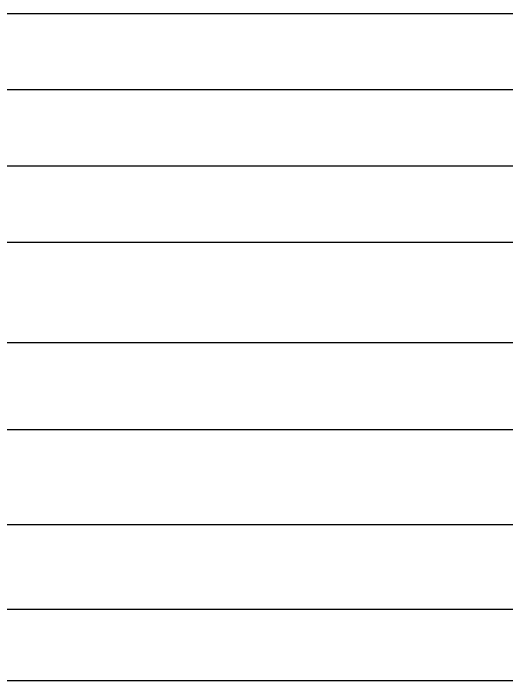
# Model space of a CAD drawing. Header units: millimetres. Extents: x -44117 to 256353, y -2095463 to 65325.
# Drawn here: x 124813 to 145610, y -740701 to -712591 of the extents above; entities that cross this region are included whole.
import ezdxf

# ---------------------------------------------------------------- set-up
doc = ezdxf.new("R2010")
doc.units = ezdxf.units.MM
doc.header["$LTSCALE"] = 10

msp = doc.modelspace()

# ---------------------------------------------------------------- linework, layer by layer
at = {"color": 1}
for p, q in [((104015.69829, -712590.66544), (196284.84516, -712590.66544)), ((104015.69829, -712590.66544), (196284.84516, -712590.66544)), ((104015.69829, -715802.93027), (196284.84516, -715802.93027)), ((104015.69829, -715802.93027), (196284.84516, -715802.93027)), ((104015.69829, -719008.93289), (196284.84516, -719008.93289)), ((104015.69829, -719008.93289), (196284.84516, -719008.93289)), ((104015.69829, -722227.32508), (196284.84516, -722227.32508)), ((104015.69829, -722227.32508), (196284.84516, -722227.32508)), ((104015.69829, -726456.60278), (196284.84516, -726456.60278)), ((104015.69829, -726456.60278), (196284.84516, -726456.60278)), ((104015.69829, -730118.66274), (196284.84516, -730118.66274)), ((104015.69829, -730118.66274), (196284.84516, -730118.66274)), ((104015.69829, -734123.13971), (196284.84516, -734123.13971)), ((104015.69829, -734123.13971), (196284.84516, -734123.13971)), ((104015.69829, -737687.98141), (196284.84516, -737687.98141)), ((104015.69829, -737687.98141), (196284.84516, -737687.98141)), ((104015.69829, -740701.01762), (196284.84516, -740701.01762)), ((104015.69829, -740701.01762), (196284.84516, -740701.01762))]:
    msp.add_line(p, q, dxfattribs=at)

doc.saveas('drawing.dxf')
